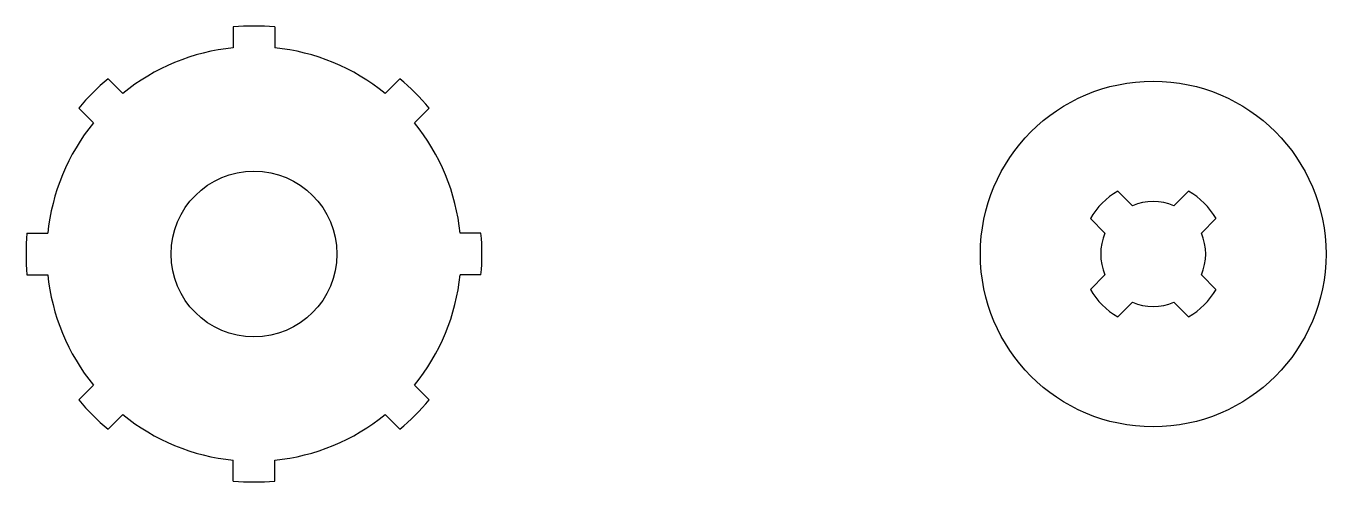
# Model space of a CAD drawing. Header units: inches. Extents: x -110 to 517, y -110 to 110.
import ezdxf

# ---------------------------------------------------------------- set-up
doc = ezdxf.new("R2010")
doc.units = ezdxf.units.IN
doc.header["$MEASUREMENT"] = 0

msp = doc.modelspace()

# ---------------------------------------------------------------- linework, layer by layer
for p, q in [((-10, 109.54), (-10, 99.5)), ((10, 109.54), (10, 99.5)), ((-70.39, 84.53), (-63.29, 77.43)), ((70.39, 84.53), (63.29, 77.43)), ((-84.53, 70.39), (-77.43, 63.29)), ((84.53, 70.39), (77.43, 63.29)), ((416.85, 30.32), (423.9, 23.27)), ((423.9, 23.27), (416.85, 30.32)), ((450.95, 30.32), (443.9, 23.27)), ((443.9, 23.27), (450.95, 30.32)), ((403.58, 17.05), (410.63, 10)), ((410.63, 10), (403.58, 17.05)), ((464.21, 17.05), (457.17, 10)), ((457.17, 10), (464.21, 17.05)), ((-109.54, 10), (-99.5, 10)), ((109.54, 10), (99.5, 10)), ((-109.54, -10), (-99.5, -10)), ((109.54, -10), (99.5, -10)), ((403.58, -17.05), (410.63, -10)), ((410.63, -10), (403.58, -17.05)), ((464.21, -17.05), (457.17, -10)), ((457.17, -10), (464.21, -17.05)), ((416.85, -30.32), (423.9, -23.27)), ((423.9, -23.27), (416.85, -30.32)), ((450.95, -30.32), (443.9, -23.27)), ((443.9, -23.27), (450.95, -30.32)), ((-84.53, -70.39), (-77.43, -63.29)), ((84.53, -70.39), (77.43, -63.29)), ((-70.39, -84.53), (-63.29, -77.43)), ((70.39, -84.53), (63.29, -77.43)), ((-10, -109.54), (-10, -99.5)), ((10, -109.54), (10, -99.5))]:
    msp.add_line(p, q)
for centre, radius in [((433.9, 0), 83.39), ((0, 0), 40)]:
    msp.add_circle(centre, radius)
for centre, radius, start, end in [((0, 0), 110, 84.78409, 95.21591), ((0, 0), 100, 95.73917, 129.26083), ((0, 0), 100, 50.73917, 84.26083), ((0, 0), 110, 129.78409, 140.21591), ((0, 0), 110, 39.78409, 50.21591), ((0, 0), 100, 140.73917, 174.26083), ((0, 0), 100, 5.73917, 39.26083), ((433.9, 0), 34.78, 119.35153, 150.64847), ((433.9, 0), 34.78, 119.35153, 150.64847), ((433.9, 0), 25.33, 66.74336, 113.25664), ((433.9, 0), 34.78, 29.35153, 60.64847), ((433.9, 0), 34.78, 29.35153, 60.64847), ((0, 0), 110, 174.78409, 185.21591), ((0, 0), 110, 354.78409, 5.21591), ((433.9, 0), 25.33, 156.74336, 203.25664), ((433.9, 0), 25.33, 336.74336, 23.25664), ((0, 0), 100, 185.73917, 219.26083), ((0, 0), 100, 320.73917, 354.26083), ((433.9, 0), 34.78, 209.35153, 240.64847), ((433.9, 0), 34.78, 209.35153, 240.64847), ((433.9, 0), 34.78, 299.35153, 330.64847), ((433.9, 0), 34.78, 299.35153, 330.64847), ((433.9, 0), 25.33, 246.74336, 293.25664), ((0, 0), 110, 219.78409, 230.21591), ((0, 0), 110, 309.78409, 320.21591), ((0, 0), 100, 230.73917, 264.26083), ((0, 0), 100, 275.73917, 309.26083), ((0, 0), 110, 264.78409, 275.21591)]:
    msp.add_arc(centre, radius, start, end)

doc.saveas('drawing.dxf')
